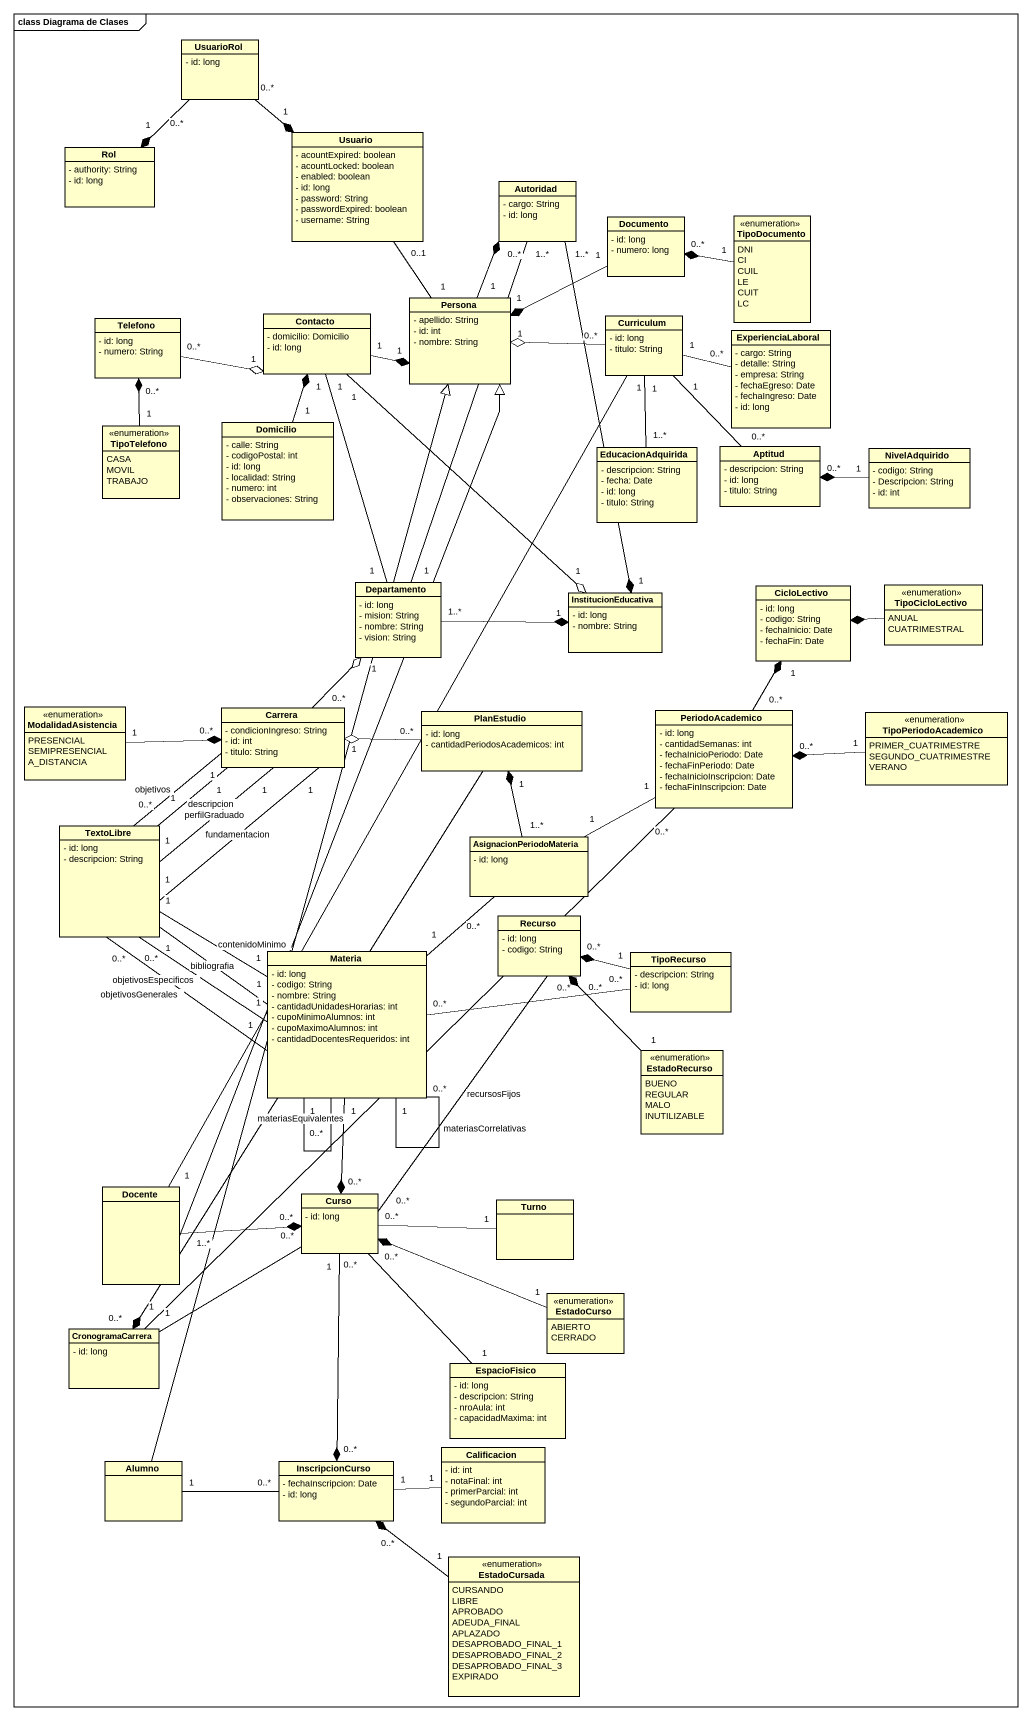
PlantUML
@startuml
mainframe class Diagrama de Clases
hide circle
hide empty members
skinparam classAttributeIconSize 0
class UsuarioRol {
  - id: long
}
class Rol {
  - authority: String
  - id: long
}
class Usuario {
  - acountExpired: boolean
  - acountLocked: boolean
  - enabled: boolean
  - id: long
  - password: String
  - passwordExpired: boolean
  - username: String
}
class Autoridad {
  - cargo: String
  - id: long
}
class Documento {
  - id: long
  - numero: long
}
enum TipoDocumento {
  DNI
  CI
  CUIL
  LE
  CUIT
  LC
}
class Contacto {
  - domicilio: Domicilio
  - id: long
}
class Persona {
  - apellido: String
  - id: int
  - nombre: String
}
class Telefono {
  - id: long
  - numero: String
}
class Curriculum {
  - id: long
  - titulo: String
}
class ExperienciaLaboral {
  - cargo: String
  - detalle: String
  - empresa: String
  - fechaEgreso: Date
  - fechaIngreso: Date
  - id: long
}
enum TipoTelefono {
  CASA
  MOVIL
  TRABAJO
}
class Domicilio {
  - calle: String
  - codigoPostal: int
  - id: long
  - localidad: String
  - numero: int
  - observaciones: String
}
class EducacionAdquirida {
  - descripcion: String
  - fecha: Date
  - id: long
  - titulo: String
}
class Aptitud {
  - descripcion: String
  - id: long
  - titulo: String
}
class NivelAdquirido {
  - codigo: String
  - Descripcion: String
  - id: int
}
class Departamento {
  - id: long
  - mision: String
  - nombre: String
  - vision: String
}
class CicloLectivo {
  - id: long
  - codigo: String
  - fechaInicio: Date
  - fechaFin: Date
}
enum TipoCicloLectivo {
  ANUAL
  CUATRIMESTRAL
}
class InstitucionEducativa {
  - id: long
  - nombre: String
}
enum ModalidadAsistencia {
  PRESENCIAL
  SEMIPRESENCIAL
  A_DISTANCIA
}
class Carrera {
  - condicionIngreso: String
  - id: int
  - titulo: String
}
class PlanEstudio {
  - id: long
  - cantidadPeriodosAcademicos: int
}
class PeriodoAcademico {
  - id: long
  - cantidadSemanas: int
  - fechaInicioPeriodo: Date
  - fechaFinPeriodo: Date
  - fechaInicioInscripcion: Date
  - fechaFinInscripcion: Date
}
enum TipoPeriodoAcademico {
  PRIMER_CUATRIMESTRE
  SEGUNDO_CUATRIMESTRE
  VERANO
}
class TextoLibre {
  - id: long
  - descripcion: String
}
class AsignacionPeriodoMateria {
  - id: long
}
class Recurso {
  - id: long
  - codigo: String
}
class Materia {
  - id: long
  - codigo: String
  - nombre: String
  - cantidadUnidadesHorarias: int
  - cupoMinimoAlumnos: int
  - cupoMaximoAlumnos: int
  - cantidadDocentesRequeridos: int
}
class TipoRecurso {
  - descripcion: String
  - id: long
}
enum EstadoRecurso {
  BUENO
  REGULAR
  MALO
  INUTILIZABLE
}
class Docente
class Curso {
  - id: long
}
class Turno
enum EstadoCurso {
  ABIERTO
  CERRADO
}
class CronogramaCarrera {
  - id: long
}
class EspacioFisico {
  - id: long
  - descripcion: String
  - nroAula: int
  - capacidadMaxima: int
}
class Alumno
class InscripcionCurso {
  - fechaInscripcion: Date
  - id: long
}
class Calificacion {
  - id: int
  - notaFinal: int
  - primerParcial: int
  - segundoParcial: int
}
enum EstadoCursada {
  CURSANDO
  LIBRE
  APROBADO
  ADEUDA_FINAL
  APLAZADO
  DESAPROBADO_FINAL_1
  DESAPROBADO_FINAL_2
  DESAPROBADO_FINAL_3
  EXPIRADO
}
UsuarioRol "0..*" --* "1" Rol
UsuarioRol "0..*" --* "1" Usuario
Autoridad "1..*" --* "1" InstitucionEducativa
Documento "1" -left-* "1" Persona
TipoDocumento "1" -left-* "0..*" Documento
Contacto "1" -right-* "1" Persona
Contacto "1" --o "1" InstitucionEducativa
Persona "1" -up- "0..1" Usuario
Persona "1" -up-* "0..*" Autoridad
Telefono "0..*" -right-o "1" Contacto
Curriculum "0..*" -left-o "1" Persona
ExperienciaLaboral "0..*" -left- "1" Curriculum
TipoTelefono "1" -up-* "0..*" Telefono
Domicilio "1" -up-* "1" Contacto
EducacionAdquirida "1..*" -up- "1" Curriculum
Aptitud "0..*" -up- "1" Curriculum
NivelAdquirido "1" -left-* "0..*" Aptitud
Departamento "1" -up- "1..*" Autoridad
Departamento "1" -up- "1" Contacto
Departamento "1..*" -right-* "1" InstitucionEducativa
TipoCicloLectivo -left-* CicloLectivo
ModalidadAsistencia "1" -right-* "0..*" Carrera
Carrera "0..*" -up-o "1" Departamento
PlanEstudio "0..*" -left-o "1" Carrera
PlanEstudio --* "0..*" CronogramaCarrera
PeriodoAcademico "0..*" -up-* "1" CicloLectivo
PeriodoAcademico "0..*" -- "1" CronogramaCarrera
TipoPeriodoAcademico "1" -left-* "0..*" PeriodoAcademico
TextoLibre "1" -up- "1" Carrera : fundamentacion
TextoLibre "1" -up- "1" Carrera : perfilGraduado
TextoLibre "1" -up- "1" Carrera : descripcion
TextoLibre "0..*" -up- "1" Carrera : objetivos
TextoLibre "0..*" -- "1" Materia : objetivosGenerales
TextoLibre "0..*" -- "1" Materia : objetivosEspecificos
AsignacionPeriodoMateria "1..*" -up-* "1" PlanEstudio
AsignacionPeriodoMateria "1" -right- "1" PeriodoAcademico
Materia "1" -up- "1" TextoLibre : contenidoMinimo
Materia "1" -up- "1" TextoLibre : bibliografia
Materia "1" -up- "0..*" AsignacionPeriodoMateria
Materia "1" -- "0..*" Materia : materiasEquivalentes
Materia "1" -- "0..*" Materia : materiasCorrelativas
Materia "0..*" -right- "0..*" TipoRecurso
Materia "1" --* "0..*" Curso
TipoRecurso "1" -left-* "0..*" Recurso
EstadoRecurso "1" -up-* "0..*" Recurso
Docente -up-|> Persona
Docente "1" -up- "1" Curriculum
Docente "1..*" -right-* "0..*" Curso
Curso "0..*" -up- "0..*" Recurso : recursosFijos
Curso "0..*" -right- "1" Turno
Curso "0..*" -- "1" EspacioFisico
Curso "1" --* "0..*" InscripcionCurso
EstadoCurso "1" -left-* "0..*" Curso
CronogramaCarrera "1" -right- "0..*" Curso
Alumno -up-|> Persona
Alumno "1" -right- "0..*" InscripcionCurso
InscripcionCurso "1" -right- "1" Calificacion
EstadoCursada "1" -up-* "0..*" InscripcionCurso
@enduml
